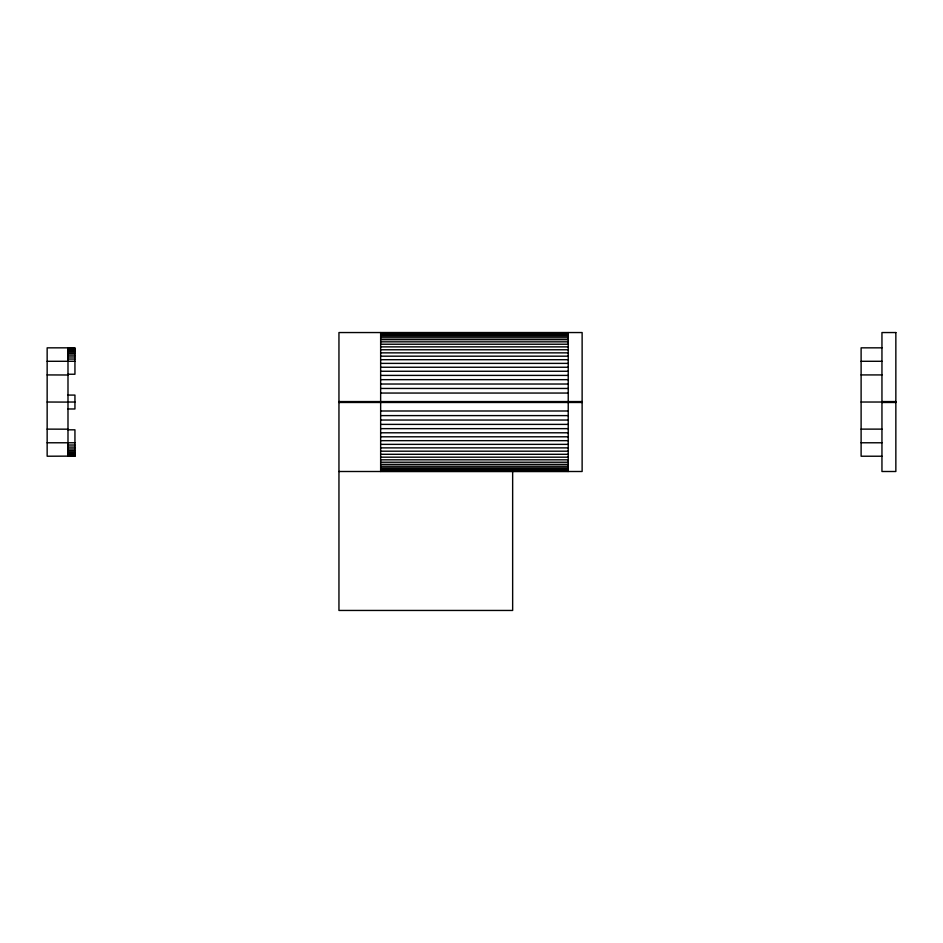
<?xml version="1.0" encoding="UTF-8"?>
<svg xmlns="http://www.w3.org/2000/svg" width="943" height="943" viewBox="0 0 943 943"><rect width="100%" height="100%" fill="white"/><g stroke="black" fill="none" stroke-linecap="round" stroke-linejoin="round"><path stroke-width="1.41" d="M74.945 442.774L47.15 442.774M380.642 332.69L568.228 332.69M380.642 333.138L568.228 333.138M380.642 333.881L568.228 333.881M380.642 334.906L568.228 334.906M380.642 336.227L568.228 336.227M380.642 337.818L568.228 337.818M380.642 339.692L568.228 339.692M380.642 341.837L568.228 341.837M380.642 344.23L568.228 344.23M380.642 346.871L568.228 346.871M881.953 347.837L861.112 347.837L861.112 456.223L881.953 456.223M67.99 348.297L74.945 348.297M67.99 348.875L74.945 348.875M67.99 349.676L74.945 349.676M380.642 349.759L568.228 349.759M67.99 350.713L74.945 350.713M67.99 351.963L74.945 351.963M380.642 352.859L568.228 352.859M67.99 353.425L74.945 353.425M67.99 355.098L74.945 355.098M380.642 356.183L568.228 356.183M67.99 356.973L74.945 356.973M67.99 359.035L74.945 359.035M380.642 359.696L568.228 359.696M47.15 361.287L74.945 361.287M861.112 361.287L881.953 361.287M380.642 363.385L568.228 363.385M380.642 367.251L568.228 367.251M380.642 371.259L568.228 371.259M67.99 374.241L74.945 374.241L74.945 347.837L47.15 347.837L47.15 456.223L74.945 456.106M861.112 374.925L881.953 374.925M380.642 375.408L568.228 375.408M380.642 379.664L568.228 379.664M380.642 384.025L568.228 384.025M380.642 388.457L568.228 388.457M380.642 393.054L568.228 393.054M67.99 395.082L74.945 395.082L74.945 408.979L67.99 408.979M338.95 401.565L582.126 401.565M881.953 401.565L895.85 401.565M67.99 402.024L74.945 402.024M861.112 402.024L881.953 402.024M338.95 402.484L582.126 402.484M881.953 402.484L895.85 402.484M380.642 410.995L568.228 410.995M380.642 415.604L568.228 415.604M380.642 420.036L568.228 420.036M380.642 424.385L568.228 424.385M380.642 428.641L568.228 428.641M861.112 429.124L881.953 429.124M67.99 429.819L74.945 429.819L74.945 456.223M380.642 432.79L568.228 432.79M380.642 436.798L568.228 436.798M380.642 440.664L568.228 440.664M861.112 442.774L881.953 442.774M380.642 444.365L568.228 444.365M67.99 445.025L74.945 445.025M67.99 447.088L74.945 447.088M380.642 447.878L568.228 447.878M67.99 448.962L74.945 448.962M67.99 450.624L74.945 450.624M380.642 451.19L568.228 451.19M67.99 452.098L74.945 452.098M67.99 453.347L74.945 453.347M67.99 454.373L74.945 454.373M380.642 454.29L568.228 454.29M67.99 455.174L74.945 455.174M67.99 455.752L74.945 455.752M380.642 457.178L568.228 457.178M380.642 459.819L568.228 459.819M380.642 462.223L568.228 462.223M380.642 464.357L568.228 464.357M380.642 466.231L568.228 466.231M380.642 467.834L568.228 467.834M380.642 469.142L568.228 469.142M380.642 470.18L568.228 470.18M380.642 470.911L568.228 470.911M380.642 471.359L568.228 471.359M338.95 471.5L582.126 471.5L582.126 332.549L338.95 332.549L338.95 610.451L512.65 610.451L512.65 471.5M47.15 374.925L67.99 374.996M47.15 402.024L67.99 402.095M47.15 429.124L67.99 429.183M568.228 332.549L568.228 471.5M380.642 332.549L380.642 471.5M67.99 347.837L67.99 456.223M895.85 332.549L881.953 332.549L881.953 471.5L895.85 471.5L895.85 332.549"/></g></svg>
